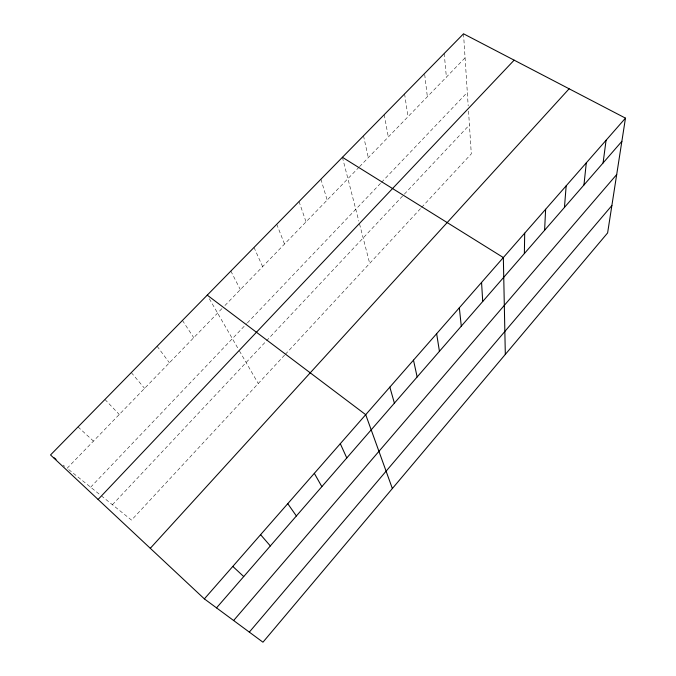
<?xml version="1.0" encoding="UTF-8"?>
<svg xmlns="http://www.w3.org/2000/svg" width="676" height="676" viewBox="0 0 676 676"><rect width="100%" height="100%" fill="white"/><g stroke="black" fill="none" stroke-linecap="round" stroke-linejoin="round"><path stroke-width="0.51" stroke-dasharray="3.38 2.54" d="M284.596 355.111L131.533 520.106L101.822 496.201M285.306 354.351L420.928 208.149M421.638 207.388L471.299 153.858L468.4 109.039M112.427 504.735L469.423 124.925M90.643 487.21L246.681 323.66M247.391 322.917L380.791 183.095M381.501 182.359L467.319 92.409M67.11 468.282L221.998 308.543M224.931 305.518L358.829 167.42M359.556 166.668L465.08 57.832M63.164 465.113L64.744 466.381M68.724 469.583L100.225 494.917M78.019 426.919L93.465 441.107M104.941 399.474L119.28 414.481M131.305 372.586L144.596 388.379M157.136 346.247L169.406 362.784M182.444 320.432L193.733 337.687M209.315 298.733L238.4 349.137M239.405 350.886L258.24 383.52M230.854 271.068L240.318 289.641M254.007 247.45L262.626 266.64M276.738 224.28L284.528 244.044M299.037 201.541L306.034 221.863M320.923 179.216L327.159 200.079M342.411 157.305L358.804 221.052M359.556 223.984L369.688 263.386M363.511 135.791L368.293 157.66M384.23 114.658L388.32 137M404.586 93.905L408.008 116.694M424.697 74.529L427.359 96.736M444.216 53.488L446.38 77.123M463.525 33.8L468.198 105.921"/><path stroke-width="1.01" d="M524.365 253.551L524.694 233.178M544.602 230.262L545.633 209.264M564.452 207.414L566.175 185.824M583.946 184.979L586.312 162.823M603.077 162.958L606.076 140.27M625.469 118.131L607.614 232.933L262.956 642.2L204.363 598.885L50.531 454.948L463.525 33.8L625.469 118.131L204.363 598.885M249.317 632.119L611.881 205.529M233.626 620.517L616.698 174.535M216.523 607.876L621.861 141.343M150.3 548.295L569.124 88.793M98.104 499.454L514.14 60.156M342.411 157.305L503.341 257.556L505.318 354.401M207.245 295.142L365.716 414.684L392.359 488.537M53.691 457.491L56.057 459.393M232.806 566.42L243.732 576.56M260.598 534.691L270.341 545.938M287.765 503.671L296.375 515.974M314.332 473.344L321.844 486.652M340.307 443.693L346.78 457.956M389.849 387.12L394.395 403.149M413.492 360.139L417.143 376.971M436.645 333.699L439.434 351.309M459.325 307.808L461.294 326.153M481.557 282.424L482.723 301.488"/></g></svg>
